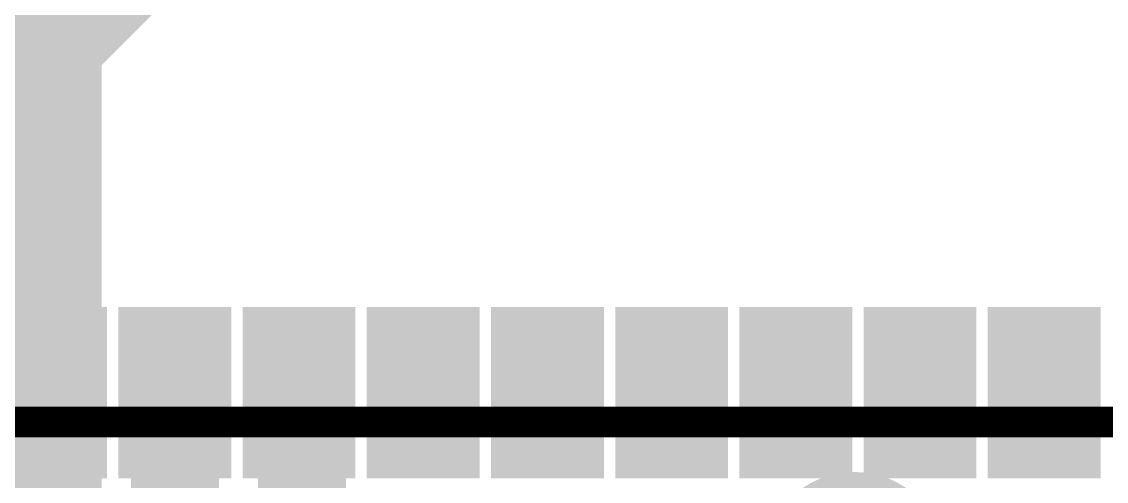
# Model space of a CAD drawing. Header units: inches. Extents: x -21 to 344, y -3 to 240.
# Drawn here: x 9.58 to 20.68, y 11.74 to 16.45 of the extents above; entities that cross this region are included whole.
import ezdxf

# ---------------------------------------------------------------- set-up
doc = ezdxf.new("R2010")
doc.units = ezdxf.units.IN
for name, color, linetype in [('Bottom 3D Body', 216, 'Continuous'), ('Int2 -PWR)', 16, 'Continuous'), ('Top Component Center', 76, 'Continuous'), ('Top Designator', 56, 'Continuous'), ('Top Layer', 1, 'Continuous'), ('Top Paste', 8, 'Continuous'), ('Top Solder', 216, 'Continuous')]:
    doc.layers.add(name, color=color, linetype=linetype)

# ---------------------------------------------------------------- blocks, each defined once
blk = doc.blocks.new('ESP32_WROOM_32E_N4_10')
at = {"layer": 'Top Layer'}
for points in [[(-8, 7.27), (-8, 8.17), (-6.5, 8.17), (-6.5, 7.27)], [(-8, 6), (-8, 6.9), (-6.5, 6.9), (-6.5, 6)], [(-8, 4.73), (-8, 5.63), (-6.5, 5.63), (-6.5, 4.73)], [(-8, 3.46), (-8, 4.36), (-6.5, 4.36), (-6.5, 3.46)], [(-8, 2.19), (-8, 3.09), (-6.5, 3.09), (-6.5, 2.19)], [(-8, 0.92), (-8, 1.82), (-6.5, 1.82), (-6.5, 0.92)], [(-8, -0.35), (-8, 0.55), (-6.5, 0.55), (-6.5, -0.35)], [(-8, -1.62), (-8, -0.72), (-6.5, -0.72), (-6.5, -1.62)], [(-8, -2.89), (-8, -1.99), (-6.5, -1.99), (-6.5, -2.89)]]:
    blk.add_hatch(color=1, dxfattribs=at).paths.add_polyline_path(points)
at = {"layer": 'Top Paste'}
for points in [[(-8.127, 7.143), (-8.127, 8.297), (-6.373, 8.297), (-6.373, 7.143)], [(-8.127, 5.873), (-8.127, 7.027), (-6.373, 7.027), (-6.373, 5.873)], [(-8.127, 4.603), (-8.127, 5.757), (-6.373, 5.757), (-6.373, 4.603)], [(-8.127, 3.333), (-8.127, 4.487), (-6.373, 4.487), (-6.373, 3.333)], [(-8.127, 2.063), (-8.127, 3.217), (-6.373, 3.217), (-6.373, 2.063)], [(-8.127, 0.793), (-8.127, 1.947), (-6.373, 1.947), (-6.373, 0.793)], [(-8.127, -0.477), (-8.127, 0.677), (-6.373, 0.677), (-6.373, -0.477)], [(-8.127, -1.747), (-8.127, -0.593), (-6.373, -0.593), (-6.373, -1.747)], [(-8.127, -3.017), (-8.127, -1.863), (-6.373, -1.863), (-6.373, -3.017)]]:
    blk.add_hatch(color=8, dxfattribs=at).paths.add_polyline_path(points)
at = {"layer": 'Top Solder'}
for points in [[(-8.05, 7.22), (-8.05, 8.22), (-6.45, 8.22), (-6.45, 7.22)], [(-8.05, 5.95), (-8.05, 6.95), (-6.45, 6.95), (-6.45, 5.95)], [(-8.05, 4.68), (-8.05, 5.68), (-6.45, 5.68), (-6.45, 4.68)], [(-8.05, 3.41), (-8.05, 4.41), (-6.45, 4.41), (-6.45, 3.41)], [(-8.05, 2.14), (-8.05, 3.14), (-6.45, 3.14), (-6.45, 2.14)], [(-8.05, 0.87), (-8.05, 1.87), (-6.45, 1.87), (-6.45, 0.87)], [(-8.05, -0.4), (-8.05, 0.6), (-6.45, 0.6), (-6.45, -0.4)], [(-8.05, -1.67), (-8.05, -0.67), (-6.45, -0.67), (-6.45, -1.67)], [(-8.05, -2.94), (-8.05, -1.94), (-6.45, -1.94), (-6.45, -2.94)]]:
    blk.add_hatch(color=216, dxfattribs=at).paths.add_polyline_path(points)
at = {"layer": 'Bottom 3D Body'}
blk.add_lwpolyline([(-7.56, 15.26, 0.3, 0.3, 0), (-7.56, -10.24, 0.3, 0.3, 0)], format="xyseb", dxfattribs=at)
at = {"layer": 'Top Component Center'}
blk.add_lwpolyline([(-7.55, 15.25, 0.3, 0.3, 0), (-7.55, -10.25, 0.3, 0.3, 0)], format="xyseb", dxfattribs=at)
at = {"layer": 'Top Designator'}
blk.add_lwpolyline([(-7.545, 15.23, 0.3, 0.3, 0), (-7.545, -10.27, 0.3, 0.3, 0)], format="xyseb", dxfattribs=at)

msp = doc.modelspace()

# ---------------------------------------------------------------- hatches: boundary and pattern name
at = {"layer": 'Int2 -PWR)'}
h = msp.add_hatch(color=7, dxfattribs=at)
edge = h.paths.add_edge_path()
edge.add_arc((18.1, 10.9), 0.937, 0, 360)
at = {"layer": 'Top Layer'}
for points in [[(6.903, 3.697), (7, 3.6), (7.7, 3.6), (7.8, 3.7), (7.8, 5.5), (8.2, 5.9), (10.2, 5.9), (10.4, 6.1), (10.4, 16), (11.6, 17.2), (19.5, 17.2), (20.1, 17.8), (20.1, 22.2), (19.7, 22.6), (8, 22.6), (6.801, 21.401)], [(10.8, 13.4), (10.7, 13.3), (10.7, 6.1), (10.8, 6), (12.7, 6), (12.9, 6.2), (12.9, 9.7), (12.6, 10), (11.8, 10), (11.6, 10.2), (11.6, 13.2), (11.4, 13.4)], [(13.3, 9.5), (14.4, 9.5), (14.5, 9.6), (14.5, 10.3), (14.4, 10.4), (13.1, 10.4), (12.9, 10.6), (12.9, 13.2), (12.7, 13.4), (12.1, 13.4), (12, 13.3), (12, 10.3), (12.1, 10.2), (12.7, 10.2), (13, 9.9), (13.2, 9.7), (13.2, 9.6)]]:
    msp.add_hatch(color=1, dxfattribs=at).paths.add_polyline_path(points)

# ---------------------------------------------------------------- block references
at = {"rotation": 90}
msp.add_blockref('ESP32_WROOM_32E_N4_10', (17.6, 19.9), dxfattribs=at)

doc.saveas('drawing.dxf')
